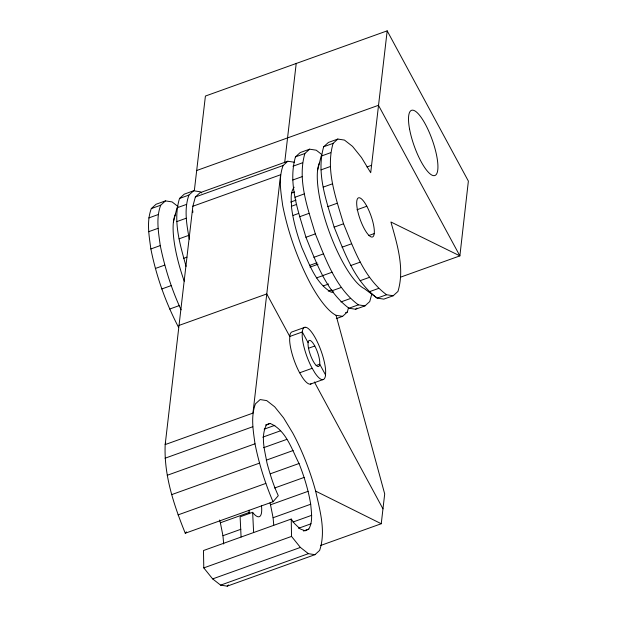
<?xml version="1.0" encoding="UTF-8"?>
<svg xmlns="http://www.w3.org/2000/svg" width="617" height="617" viewBox="0 0 617 617"><rect width="100%" height="100%" fill="white"/><g stroke="black" fill="none" stroke-linecap="round" stroke-linejoin="round"><path stroke-width="0.93" d="M178.552 327.303C165.695 302.646 156.286 276.231 150.864 248.952C149.067 235.632 146.422 221.565 151.312 208.577L156.055 204.258L165.456 200.887L172.089 201.913L177.958 206.487M181.097 309.819C171.572 289.358 164.762 267.685 160.266 245.581C158.469 232.254 155.823 218.194 160.713 205.206L165.456 200.887M273.022 501.752C265.094 483.096 258.963 463.699 255.006 443.808C253.225 430.62 250.61 416.699 255.446 403.85L260.143 399.569L266.706 400.587L274.688 406.811L283.55 417.832L292.682 432.887A82.262 22.605 70.3 0 1 315.649 491.109C319.837 510.313 326.108 531.013 319.645 550.403L314.955 554.675L227.195 586.15L220.631 585.14L212.649 578.908L203.787 567.895L203.479 550.534L291.232 519.059L294.448 523.494L300.201 528.931L305.099 530.836L308.793 529.085C313.097 521.512 311.392 512.472 310.698 504.236C308.392 490.253 304.243 476.663 299.037 463.506C291.702 449.23 286.026 429.995 269.999 423.409L266.297 425.159C260.474 436.975 264.863 450.711 266.976 462.935C269.991 474.08 273.4 485.186 278.29 495.667L273.022 501.752L185.27 533.235C173.925 505.138 163.814 475.283 165.186 444.587L192.859 206.248L195.365 196.977L200.062 192.705L287.815 161.23L294.378 162.24M186.064 266.382C180.095 244.617 172.652 220.824 179.516 198.458L184.259 194.147L193.661 190.769L200.294 191.794L201.759 192.936M189.326 239.18C186.681 224.758 183.843 209.302 188.918 195.088L193.661 190.769M192.789 212.603L192.812 210.79M371.82 293.9L369.745 301.559L364.994 305.878L355.593 309.248L348.967 308.23C326.162 291.239 316.351 262.634 305.932 237.267C298.435 211.616 287.73 183.635 295.474 156.865L300.224 152.546L309.626 149.175L316.251 150.201L321.388 154.204M364.994 305.878L358.369 304.852C335.563 287.869 325.753 259.263 315.333 233.897C307.837 208.238 297.132 180.257 304.875 153.494L309.626 149.175M387.183 30.85L468.372 181.113L459.881 255.878L390.923 221.997C397.155 244.232 404.899 268.549 397.95 291.44L393.206 295.759L383.805 299.129L377.172 298.111C354.366 281.128 344.556 252.515 334.136 227.149C326.648 201.497 315.935 173.516 323.686 146.746L328.429 142.434L337.831 139.056L344.463 140.082L352.531 146.376L361.477 157.505L370.709 172.721L387.183 30.85L205.415 96.051L194.347 190.522M393.206 295.759L386.574 294.741C363.768 277.75 353.957 249.145 343.538 223.778C336.049 198.126 325.336 170.145 333.087 143.375L337.831 139.056M296.229 63.327L284.676 162.68M320.632 545.482L381.244 523.74L384.7 493.947L336.064 315.318A82.262 22.605 70.3 0 1 310.089 283.01C297.355 258.608 288.046 232.462 282.679 205.461C280.905 192.273 278.282 178.352 283.118 165.503L287.815 161.23M173.408 221.973L176.979 207.821L186.388 204.451M317.578 170.261L321.148 156.109L330.55 152.738M165.688 442.736L165.186 444.587L252.939 413.112L280.612 174.765L192.859 206.248M336.296 318.603L342.628 316.328L347.325 312.055L348.582 307.42M294.155 187.19C289.728 192.936 291.556 200.949 291.556 207.667C293.322 221.403 297.139 234.761 301.898 247.741C309.171 263.652 315.356 282.91 331.236 292.257L333.712 291.949M185.27 533.235L186.442 531.877M355.593 309.248L356.95 308.014M227.195 586.15L228.537 584.931M196.692 170.508L378.468 105.306L459.881 255.878L400.487 277.187M151.312 208.577L160.713 205.206M179.516 198.458L188.918 195.088M295.474 156.865L304.875 153.494M323.686 146.746L333.087 143.375M195.365 196.977L283.118 165.503M148.774 217.94L158.176 214.569M292.944 166.228L302.345 162.857M148.628 231.714L158.029 228.336M176.832 221.596L186.234 218.225M292.79 180.002L302.191 176.624M320.994 169.883L330.396 166.513M291.903 192.928L294.587 191.964M366.953 166.96L371.434 165.348M150.864 248.952L160.266 245.581M179.069 238.833L188.478 235.463M295.034 197.239L304.436 193.869M323.239 187.121L332.64 183.75M290.7 202.052L296.075 200.132M291.293 206.317L296.669 204.389M293.175 215.402L298.551 213.474M155.345 268.48L164.747 265.109M183.558 258.369L186.974 257.142M299.515 216.775L308.916 213.397M327.72 206.656L337.121 203.278M356.965 209.772L366.814 206.24A20.777 5.707 70.3 0 1 372.437 236.997A20.777 5.707 70.3 0 1 357.297 208.993A20.777 5.707 70.3 0 1 366.814 206.24M161.762 288.98L171.164 285.609M305.932 237.267L315.333 233.897M334.136 227.149L343.538 223.778M368.889 235.501L374.257 233.573M169.683 309.04L179.084 305.67M313.845 257.328L323.246 253.957M342.049 247.209L351.451 243.838M309.803 265.349L316.968 262.78M309.973 267.13L318.033 264.238M179.023 325.421L266.775 293.939L289.774 336.473L302.307 331.977L308.091 342.674M322.722 275.591L332.123 272.213M350.926 265.472L360.328 262.102M316.506 277.92L323.67 275.352M323.215 285.941L328.591 284.021M328.283 291.147L331.861 289.867M331.946 290.808L341.348 287.429M360.151 280.689L369.552 277.311M340.9 301.937L350.302 298.566M369.105 291.818L378.506 288.447M348.967 308.23L358.369 304.852M386.574 294.741L377.172 298.111L364.261 288.594A69.258 19.034 70.3 0 1 328.398 229.462A69.258 19.034 70.3 0 1 319.683 162.464M304.945 327.28L292.404 331.776A27.703 7.612 70.3 0 0 289.797 335.903L289.643 340.322A27.703 7.612 70.3 0 0 299.268 372.113L302.338 377.334A27.703 7.612 70.3 0 0 311.554 383.512M345.512 312.703L347.325 312.055M308.469 348.273L314.786 346.006A13.852 3.81 70.3 0 1 318.534 366.513A13.852 3.81 70.3 0 1 308.438 347.841A13.852 3.81 70.3 0 1 314.786 346.006M316.135 365.526L319.753 364.231L325.529 374.928M299.661 372.791L312.194 368.295M310.366 384.121L322.899 379.625M165.032 458.223L252.785 426.74M265.518 425.013L269.999 423.409M264.145 429.17L274.889 425.314M262.734 437.175L280.65 430.751M167.253 475.283L255.006 443.808M263.59 447.703L286.874 439.35M266.282 460.159L293.144 450.518M171.688 494.618L259.441 463.143M270.385 473.779L299.037 463.506M178.043 514.902L265.796 483.427M274.596 488.016L304.142 477.419M223.693 544.017L222.945 535.71L220.369 522.784L249.916 512.187M273.755 525.113L273.084 517.725L270.516 504.799L308.122 491.309M261.477 505.747A27.703 7.612 70.3 0 1 253.309 513.236L252.646 512.326L240.113 516.822L241.085 537.045M222.945 535.71L240.854 529.286M273.084 517.725L310.698 504.236M292.89 522.059L311.693 515.311M298.512 528.283L311.045 523.787M303.425 531.013L308.793 529.085M203.787 567.895L291.54 536.42L300.402 547.433L308.384 553.665L314.955 554.675M212.649 578.908L300.402 547.433M220.631 585.14L308.384 553.665M336.064 315.318L342.628 316.328M315.649 491.109L381.244 523.74M314.369 381.962L382.972 508.848M269.984 502.948L270.516 504.799M219.575 520.008L220.369 522.784M252.646 512.326L253.626 532.548M291.232 519.059L291.54 536.42M184.228 281.175A69.258 19.034 70.3 0 1 175.521 214.176M248.944 510.244A27.703 7.612 70.3 0 1 249.183 513.73M302.33 331.406L302.176 335.825A27.703 7.612 70.3 0 0 311.801 367.616L314.871 372.838A27.703 7.612 70.3 0 0 325.514 375.498L325.668 371.079A27.703 7.612 70.3 0 0 314.508 336.535A27.703 7.612 70.3 0 0 302.33 331.406M409.526 128.86A34.629 9.517 70.3 0 0 434.754 175.56A34.629 9.517 70.3 0 0 425.406 124.318A34.629 9.517 70.3 0 0 409.526 128.86"/></g></svg>
